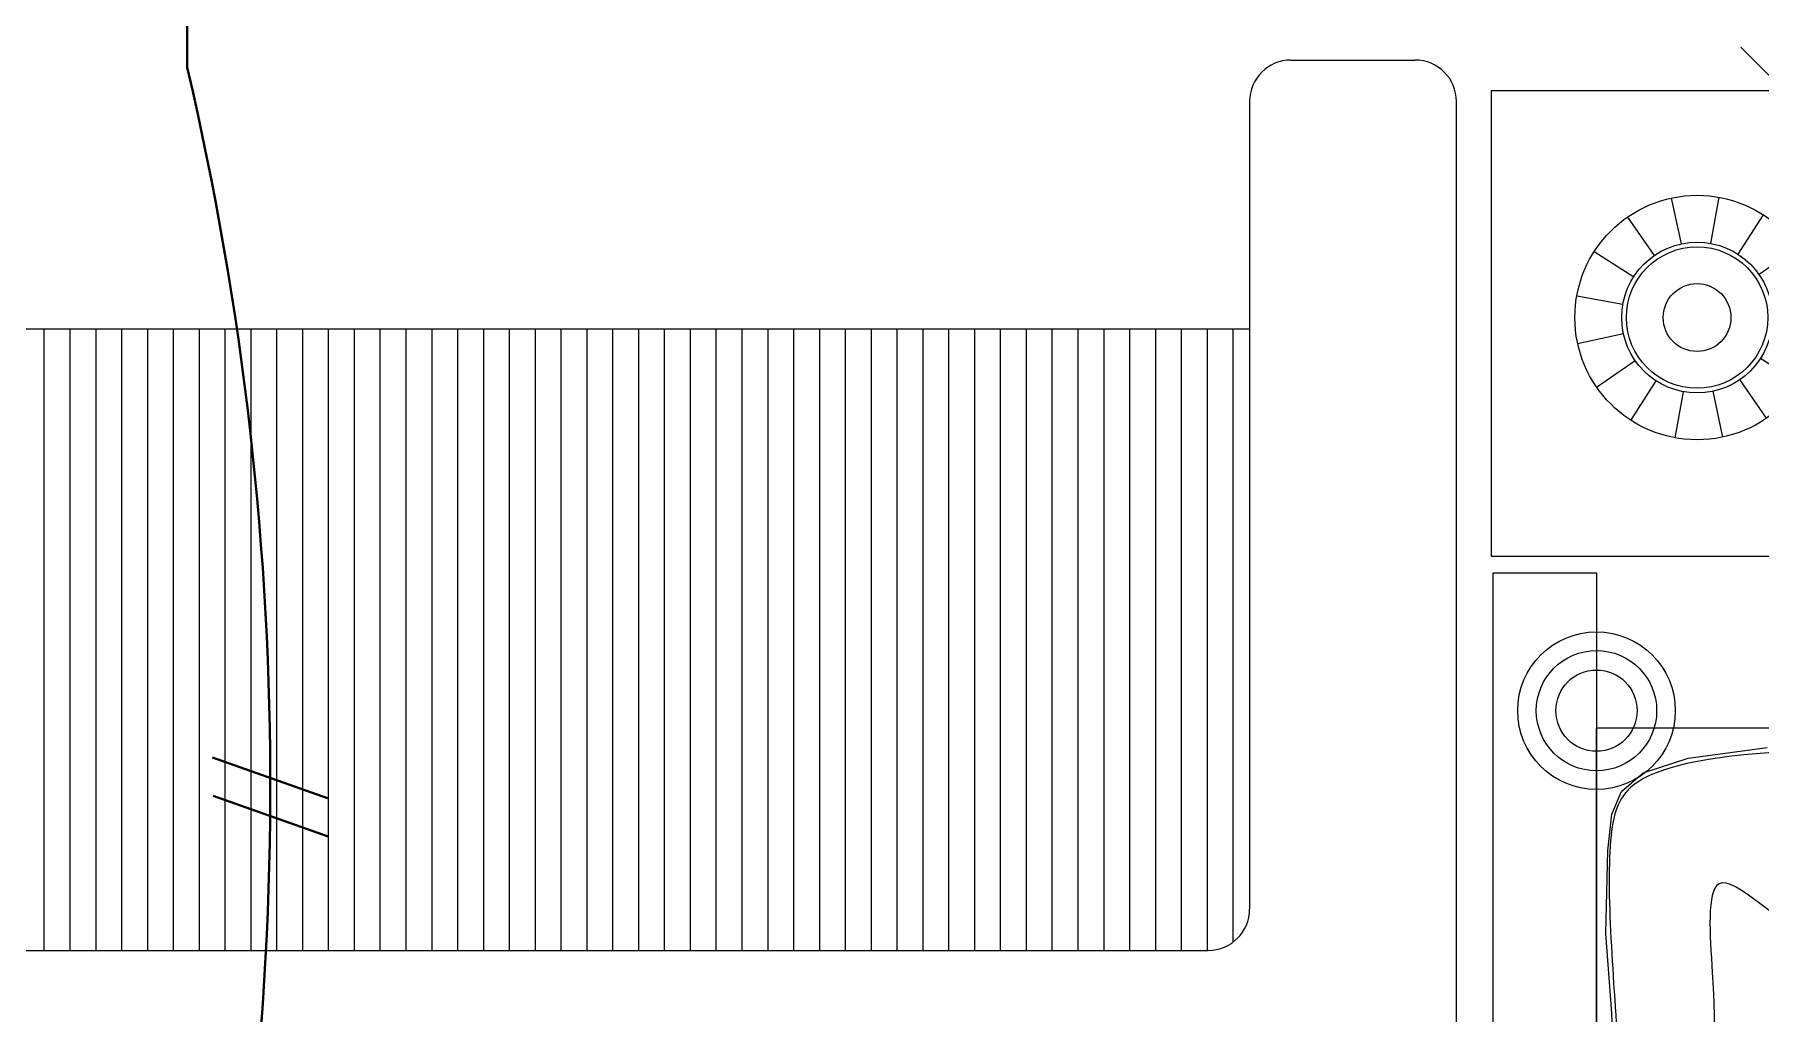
# Model space of a CAD drawing. Header units: metres. Extents: x 14 to 2416, y -346 to 476.
# Drawn here: x 147.201 to 148.871, y -82.332 to -81.385 of the extents above; entities that cross this region are included whole.
import ezdxf

# ---------------------------------------------------------------- set-up
doc = ezdxf.new("R2010")
doc.units = ezdxf.units.M
doc.linetypes.add('0', pattern=[0])
doc.linetypes.add('HIDDEN2', pattern=[0.1875, 0.125, -0.0625])
doc.layers.get('0').update_dxf_attribs({"linetype": '0', "lineweight": 20})
for name, color, linetype, lineweight in [('A-ANNO-TEXT', 20, 'Continuous', 13), ('A-WALL', 250, 'Continuous', 20), ('baños', 251, 'Continuous', 0), ('closets', 253, 'Continuous', 0), ('E Salida Luces', 22, 'Continuous', 40), ('E Tuberia Emp Losa', 22, 'Continuous', 40), ('MOBILIARIOS', 252, 'Continuous', 0)]:
    doc.layers.add(name, color=color, linetype=linetype, lineweight=lineweight)
doc.layers.add('MAVA Luminarias', color=1, linetype='Continuous')
doc.layers.add('Techos 1', color=7, linetype='HIDDEN2', lineweight=9, true_color=0x42391a)
doc.styles.get("Standard").update_dxf_attribs({"font": 'arial.ttf', "height": 0.1875})

# ---------------------------------------------------------------- blocks, each defined once
blk = doc.blocks.new('PL BASE 2N NASAS 09')
at = {"layer": 'closets'}
h = blk.add_hatch(dxfattribs=at)
h.set_pattern_fill('LINE', color=256, scale=0.2, angle=90)
h.set_pattern_definition([(90, (-796.989285, 240.300376), (-0.025, 2e-18), [])])
edge = h.paths.add_edge_path()
edge.add_arc((173.9075, -21.3717), 0.04, 270, 360)
edge.add_line((173.9475, -21.3717), (173.9475, -20.8108))
edge.add_line((173.9475, -20.8108), (171.8975, -20.8108))
edge.add_line((171.8975, -20.8108), (171.8975, -21.3717))
edge.add_arc((171.9375, -21.3717), 0.04, 180, 270)
edge.add_line((171.9375, -21.4117), (173.9075, -21.4117))
at = {"layer": 'A-WALL'}
for p, q in [((173.9875, -20.5508), (174.1075, -20.5508)), ((173.9475, -20.5908), (173.9475, -21.3717)), ((174.1475, -23.8108), (174.1475, -20.5908)), ((171.9375, -21.4117), (173.9075, -21.4117))]:
    blk.add_line(p, q, dxfattribs=at)
for centre, start, end in [((173.9875, -20.5908), 90, 180), ((174.1075, -20.5908), 0, 90), ((173.9075, -21.3717), 270, 0)]:
    blk.add_arc(centre, 0.04, start, end, dxfattribs=at)
at = {"layer": 'closets'}
blk.add_line((171.8975, -20.8108), (173.9475, -20.8108), dxfattribs=at)
at = {"layer": 'Techos 1'}
blk.add_line((172.1943, -18.3117), (176.0975, -22.2118), dxfattribs=at)
at = {"layer": 'baños', "linetype": 'Continuous', "flags": 8}
for tag, p in [('MODELNUMBER', (167.1329, -5.6306, 0)), ('TRADENAME', (167.1329, -5.6307, 0)), ('PRODUCT', (167.1329, -5.6307, 0)), ('MATERIAL', (167.1329, -5.6307, 0)), ('MODELNUMBER', (168.3076, -5.6306, 0)), ('TRADENAME', (168.3076, -5.6307, 0)), ('PRODUCT', (168.3076, -5.6307, 0)), ('MATERIAL', (168.3076, -5.6307, 0))]:
    blk.add_attdef(tag, p, '', height=0.0000254, rotation=180.0001, dxfattribs=at)
at = {"layer": 'baños', "linetype": 'Continuous'}
for tag, p, rotation in [('MODELNUMBER', (169.2428, -19.7065), 180.0001), ('TRADENAME', (169.2428, -19.7064), 180.0001), ('MATERIAL', (169.243, -19.7063), 180.0001), ('PRODUCT', (169.243, -19.7064), 180.0001), ('MODELNUMBER', (169.9524, -19.7065), 179.9999), ('MATERIAL', (169.9524, -19.7063), 179.9999), ('TRADENAME', (169.9524, -19.7064), 179.9999), ('PRODUCT', (169.9524, -19.7064), 179.9999)]:
    blk.add_attdef(tag, p, '', height=0.0000254, rotation=rotation, dxfattribs=at)
blk = doc.blocks.new('A$Cb50f4bf1')
at = {"layer": 'MOBILIARIOS'}
for p, q in [((0.45, 0.45), (0, 0.45)), ((0, 0.45), (0, 0)), ((0.45, 0), (0.45, 0.45)), ((0.2058, 0.3663), (0.2154, 0.322)), ((0.2519, 0.3671), (0.2438, 0.3224)), ((0.1635, 0.348), (0.1893, 0.3107)), ((0.2948, 0.3501), (0.2703, 0.312)), ((0.328, 0.318), (0.2907, 0.2922)), ((0.1314, 0.3148), (0.1695, 0.2902)), ((0.1144, 0.2719), (0.1591, 0.2638)), ((0.3463, 0.2757), (0.302, 0.2661)), ((0.1152, 0.2258), (0.1595, 0.2353)), ((0.3471, 0.2296), (0.3025, 0.2377)), ((0.1335, 0.1834), (0.1708, 0.2092)), ((0.3301, 0.1867), (0.292, 0.2112)), ((0.1667, 0.1514), (0.1913, 0.1895)), ((0.2981, 0.1535), (0.2723, 0.1908)), ((0.2096, 0.1344), (0.2177, 0.179)), ((0.2557, 0.1352), (0.2462, 0.1795)), ((0, 0), (0.45, 0))]:
    blk.add_line(p, q, dxfattribs=at)
for radius in [0.1182, 0.0729, 0.0684, 0.0328]:
    blk.add_circle((0.2308, 0.2507), radius, dxfattribs=at)
blk = doc.blocks.new('PL MUEBLES 2N NASAS 09')
at = {"layer": 'MOBILIARIOS'}
for points in [[(224.0973, 41.6704), (224.1973, 41.6704), (224.1973, 39.3704), (224.0973, 39.3704)], [(224.1973, 41.5204), (226.1973, 41.5204), (226.1973, 39.5204), (224.1973, 39.5204)]]:
    blk.add_lwpolyline(points, close=True, dxfattribs=at)
blk.add_lwpolyline([(224.2348, 40.2431), (224.2386, 40.3857), (224.2452, 40.5173), (224.2471, 40.5829), (224.2471, 40.6627), (224.2443, 40.7188), (224.2329, 40.8072), (224.2243, 40.875), (224.2195, 40.9339), (224.2195, 41.0299), (224.2186, 41.0679), (224.2167, 41.1297), (224.212, 41.2447), (224.2063, 41.3217), (224.2082, 41.4018), (224.212, 41.437), (224.2215, 41.4588), (224.2424, 41.4769), (224.2861, 41.4912), (224.3625, 41.5016)], dxfattribs=at)
for points, knots in [([(224.9437, 41.4641), (224.9437, 41.4641), (224.9437, 41.4641), (224.9437, 41.4641), (224.942, 41.4641), (224.9072, 41.4641), (224.8373, 41.4845), (224.6654, 41.4926), (224.4583, 41.5084), (224.2276, 41.4845), (224.2019, 41.399), (224.2276, 41.1491), (224.215, 40.8779), (224.2679, 40.6889), (224.2276, 40.2674), (224.2462, 39.9057), (224.2127, 39.6312), (224.2276, 39.5326), (224.62, 39.5326), (224.8064, 39.5326), (224.9482, 39.5524), (224.9615, 39.5524), (224.977, 39.5643), (225.0473, 39.5326), (225.112, 39.5326), (225.2329, 39.5326)], [2.895366, 2.895366, 2.895366, 2.895366, 2.896475, 3.053535, 3.138588, 3.190252, 3.29358, 3.393683, 3.686394, 3.848283, 3.942303, 4.166996, 4.499824, 4.847407, 5.433591, 5.797126, 6.093613, 6.186669, 6.495546, 6.666013, 6.828452, 7.059973, 7.190877, 7.299822, 7.383928, 7.383928, 7.383928, 7.383928]), ([(224.7979, 40.9327), (224.7976, 40.9804), (224.797, 41.0912), (224.801, 41.2307), (224.8402, 41.3137), (224.8226, 41.4435), (224.7494, 41.3369), (224.6691, 41.3703), (224.5311, 41.3765), (224.4372, 41.2549), (224.2987, 41.4156), (224.3156, 41.2256), (224.3078, 41.1143), (224.3091, 40.9521), (224.3472, 40.8136), (224.3633, 40.6776), (224.2829, 40.5333), (224.3784, 40.5434), (224.4131, 40.5465), (224.4156, 40.5467)], [0, 0, 0, 0, 0.152599, 0.305824, 0.413498, 0.490111, 0.57095, 0.695693, 0.751084, 0.933009, 1.04478, 1.135217, 1.336369, 1.489125, 1.623798, 1.783333, 1.909904, 2.000264, 2.007333, 2.007333, 2.007333, 2.007333])]:
    blk.add_open_spline(points, degree=3, knots=knots, dxfattribs=at)
blk.add_blockref('PL BASE 2N NASAS 09', (49.9143, 62.717))
at = {"layer": 'MOBILIARIOS', "rotation": 89.99999999999993}
blk.add_blockref('A$Cb50f4bf1', (224.5453, 41.6864), dxfattribs=at)
blk = doc.blocks.new('A$C595364de')
blk.add_blockref('PL MUEBLES 2N NASAS 09', (-199.5618, -36.6052))
blk = doc.blocks.new('*U486')
at = {"layer": 'E Salida Luces', "linetype": 'Continuous'}
for p, q in [((0, 0.3583), (0, 0.1807)), ((-0.3576, 0.0007), (-0.18, 0.0007)), ((0.18, 0.0007), (0.3576, 0.0007)), ((0, -0.1793), (0, -0.3569))]:
    blk.add_line(p, q, dxfattribs=at)
blk.add_circle((0, 0.0007), 0.18, dxfattribs=at)
blk = doc.blocks.new('*U370')
for p, q in [((0.025, 1.368), (-1.049, -1.483)), ((0.987, 1.368), (-0.088, -1.483))]:
    blk.add_line(p, q)
blk = doc.blocks.new('*U461')
at = {"xscale": 0.03937007874015751, "yscale": 0.03937007874015751, "zscale": 0.03937007874015751, "rotation": 1.172840678345944}
blk.add_blockref('*U370', (0.0012, 0.0023), dxfattribs=at)

msp = doc.modelspace()

# ---------------------------------------------------------------- linework, layer by layer
at = {"layer": 'E Salida Luces'}
msp.add_arc((144.3825, -82.1125), 3.0468, 346.4277, 13.1896, dxfattribs=at)
at = {"layer": 'MAVA Luminarias'}
for radius in [0.0762, 0.0582, 0.0393]:
    msp.add_circle((148.7121, -82.0392), radius, dxfattribs=at)

# ---------------------------------------------------------------- block references
at = {"layer": 'A-ANNO-TEXT'}
msp.add_blockref('A$C595364de', (124.0766, -86.9711), dxfattribs=at)
at = {"layer": 'E Salida Luces', "xscale": 0.4, "yscale": 0.4, "zscale": 0.4, "rotation": 180}
msp.add_blockref('*U486', (147.349, -81.274), dxfattribs=at)
at = {"layer": 'E Tuberia Emp Losa', "xscale": 0.9842519685039597, "yscale": 0.9842519685039597, "zscale": 0.9842519685039597, "rotation": 90.00000000000001}
msp.add_blockref('*U461', (147.4294, -82.1227), dxfattribs=at)

doc.saveas('drawing.dxf')
